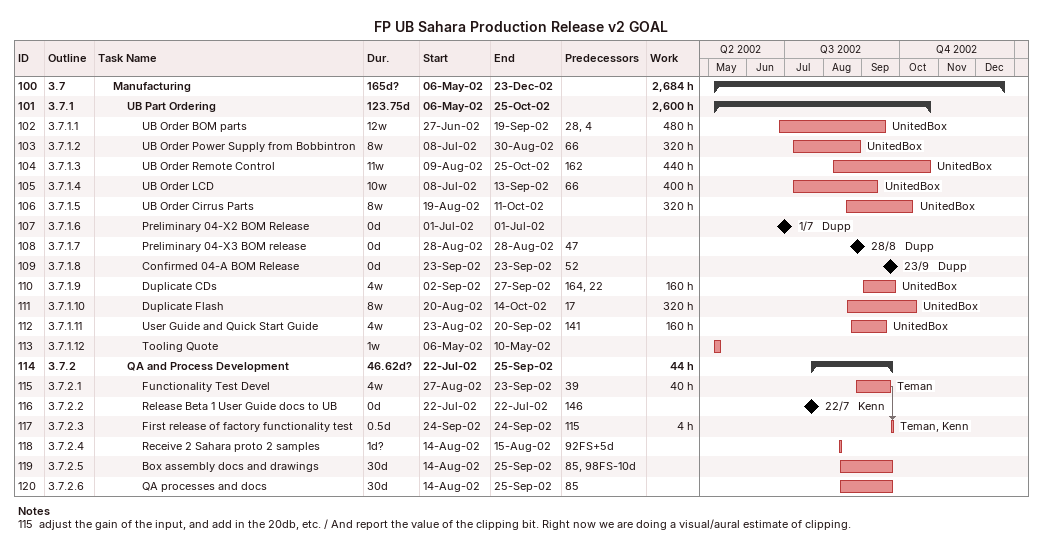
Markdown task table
FP UB Sahara Production Release v2 GOAL

| ID | WBS | Task | Duration | Start | Finish | Predecessors | Resources | Work (h) |
|---|---|---|---|---|---|---|---|---|
| 100 | 3.7 | **Manufacturing** | 165d? | 2002-05-06 | 2002-12-23 |  |  | 2684 |
| 101 | 3.7.1 | **UB Part Ordering** | 123.75d | 2002-05-06 | 2002-10-25 |  |  | 2600 |
| 102 | 3.7.1.1 | UB Order BOM parts | 12w | 2002-06-27 | 2002-09-19 | 28, 4 | UnitedBox | 480 |
| 103 | 3.7.1.2 | UB Order Power Supply from Bobbintron | 8w | 2002-07-08 | 2002-08-30 | 66 | UnitedBox | 320 |
| 104 | 3.7.1.3 | UB Order Remote Control | 11w | 2002-08-09 | 2002-10-25 | 162 | UnitedBox | 440 |
| 105 | 3.7.1.4 | UB Order LCD | 10w | 2002-07-08 | 2002-09-13 | 66 | UnitedBox | 400 |
| 106 | 3.7.1.5 | UB Order Cirrus Parts | 8w | 2002-08-19 | 2002-10-11 |  | UnitedBox | 320 |
| 107 | 3.7.1.6 | Preliminary 04-X2 BOM Release | 0d | 2002-07-01 | 2002-07-01 |  | Dupp |  |
| 108 | 3.7.1.7 | Preliminary 04-X3 BOM release | 0d | 2002-08-28 | 2002-08-28 | 47 | Dupp |  |
| 109 | 3.7.1.8 | Confirmed 04-A BOM Release | 0d | 2002-09-23 | 2002-09-23 | 52 | Dupp |  |
| 110 | 3.7.1.9 | Duplicate CDs | 4w | 2002-09-02 | 2002-09-27 | 164, 22 | UnitedBox | 160 |
| 111 | 3.7.1.10 | Duplicate Flash | 8w | 2002-08-20 | 2002-10-14 | 17 | UnitedBox | 320 |
| 112 | 3.7.1.11 | User Guide and Quick Start Guide | 4w | 2002-08-23 | 2002-09-20 | 141 | UnitedBox | 160 |
| 113 | 3.7.1.12 | Tooling Quote | 1w | 2002-05-06 | 2002-05-10 |  |  |  |
| 114 | 3.7.2 | **QA and Process Development** | 46.62d? | 2002-07-22 | 2002-09-25 |  |  | 44 |
| 115 | 3.7.2.1 | Functionality Test Devel | 4w | 2002-08-27 | 2002-09-23 | 39 | Teman | 40 |
| 116 | 3.7.2.2 | Release Beta 1 User Guide docs to UB | 0d | 2002-07-22 | 2002-07-22 | 146 | Kenn |  |
| 117 | 3.7.2.3 | First release of factory functionality test | 0.5d | 2002-09-24 | 2002-09-24 | 115 | Teman, Kenn | 4 |
| 118 | 3.7.2.4 | Receive 2 Sahara proto 2 samples | 1d? | 2002-08-14 | 2002-08-15 | 92FS+5d |  |  |
| 119 | 3.7.2.5 | Box assembly docs and drawings | 30d | 2002-08-14 | 2002-09-25 | 85, 98FS-10d |  |  |
| 120 | 3.7.2.6 | QA processes and docs | 30d | 2002-08-14 | 2002-09-25 | 85 |  |  |

Notes
- 115: adjust the gain of the input, and add in the 20db, etc. / And report the value of the clipping bit. Right now we are doing a visual/aural estimate of clipping.
